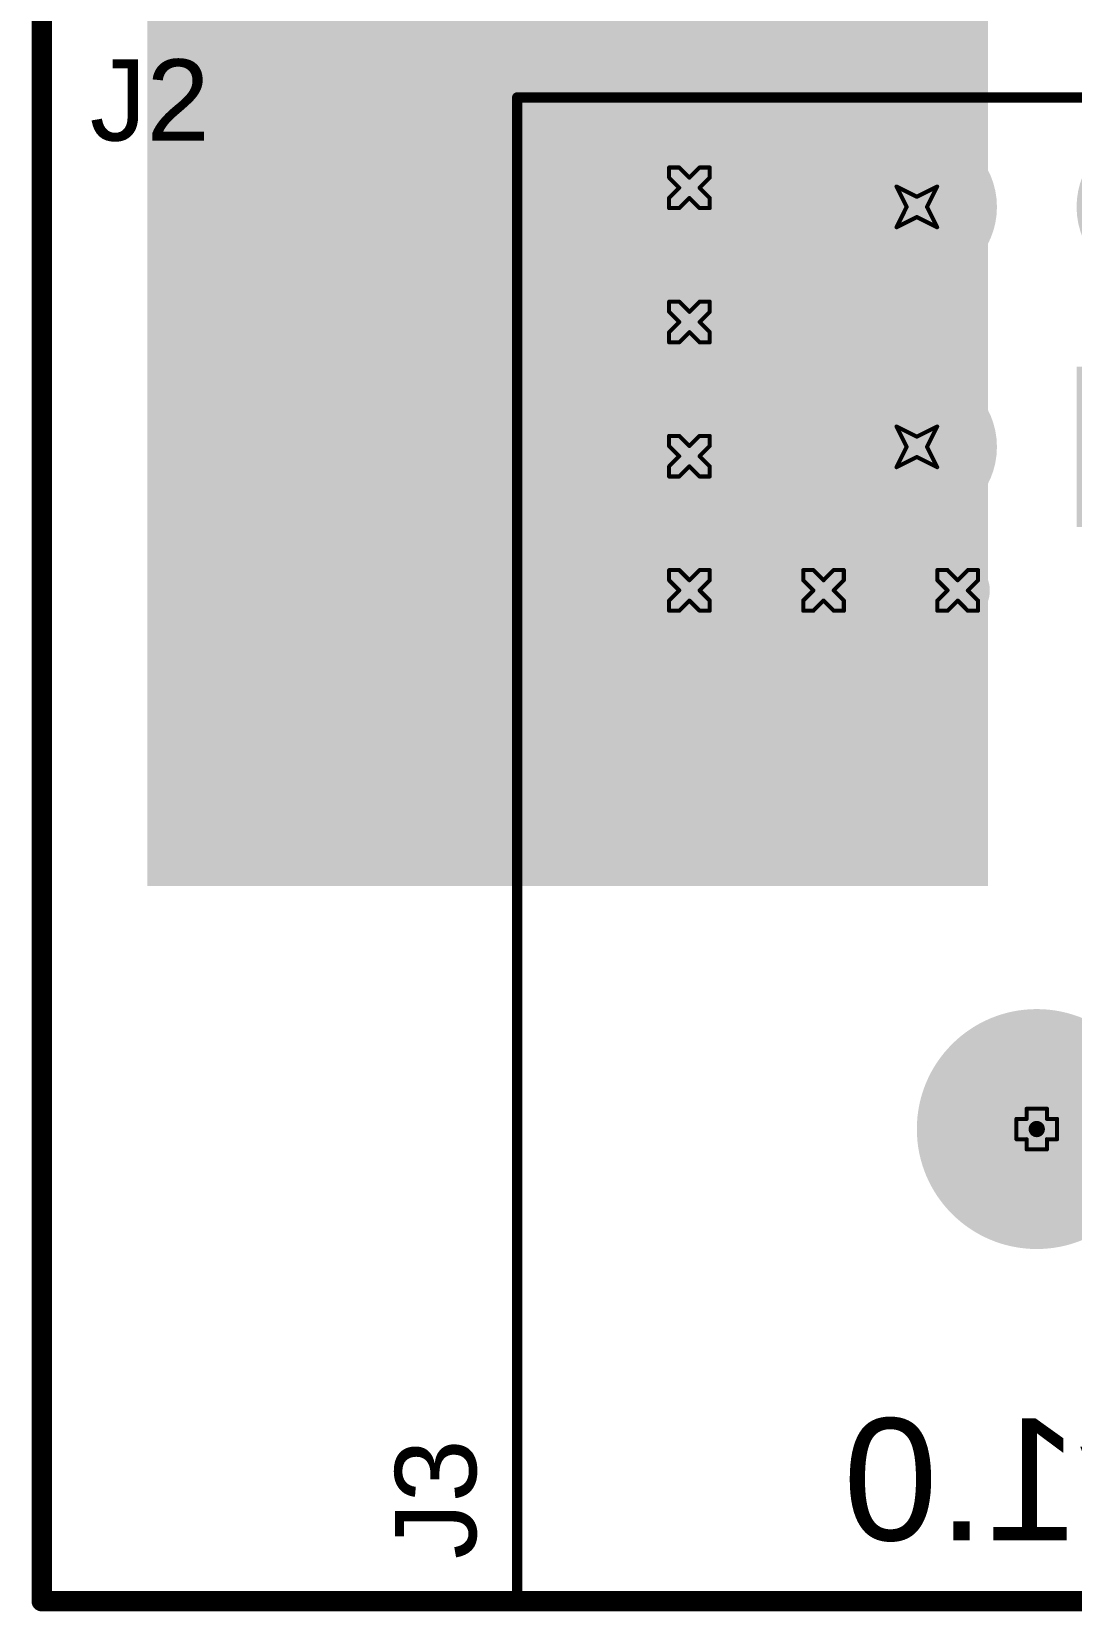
# Model space of a CAD drawing. Header units: inches. Extents: x 0 to 282, y 0 to 91.
# Drawn here: x -0.13 to 12.88, y -0.13 to 19.63 of the extents above; entities that cross this region are included whole.
import ezdxf

# ---------------------------------------------------------------- set-up
doc = ezdxf.new("R2010")
doc.units = ezdxf.units.IN
for name, color, linetype in [('Board Outline', 216, 'Continuous'), ('Bottom Layer', 5, 'Continuous'), ('Bottom Overlay', 54, 'Continuous'), ('Bottom Solder', 6, 'Continuous'), ('Drill Drawing', 1, 'Continuous'), ('Multi-Layer', 9, 'Continuous'), ('Pad Holes', 156, 'Continuous'), ('Top Layer', 1, 'Continuous'), ('Top Overlay', 2, 'Continuous'), ('Top Solder', 216, 'Continuous'), ('Via Holes', 16, 'Continuous')]:
    doc.layers.add(name, color=color, linetype=linetype)
doc.styles.add('Arial', font='', dxfattribs={"height": 0.2})
doc.styles.get('Arial').set_extended_font_data('Arial')

# ---------------------------------------------------------------- blocks, each defined once
blk = doc.blocks.new('0444280401__5')
at = {"layer": 'Bottom Layer'}
h = blk.add_hatch(color=5, dxfattribs=at)
edge = h.paths.add_edge_path()
edge.add_arc((-1.5, 3), 0.9, 0, 360)
h = blk.add_hatch(color=5, dxfattribs=at)
edge = h.paths.add_edge_path()
edge.add_arc((1.5, 3), 0.9, 0, 360)
h = blk.add_hatch(color=5, dxfattribs=at)
edge = h.paths.add_edge_path()
edge.add_arc((-1.5, 0), 0.9, 0, 360)
blk.add_hatch(color=5, dxfattribs=at).paths.add_polyline_path([(0.6, 0.9), (2.4, 0.9), (2.4, -0.9), (0.6, -0.9)])
at = {"layer": 'Bottom Solder'}
h = blk.add_hatch(color=6, dxfattribs=at)
edge = h.paths.add_edge_path()
edge.add_arc((-1.5, 3), 1.002, 0, 360)
h = blk.add_hatch(color=6, dxfattribs=at)
edge = h.paths.add_edge_path()
edge.add_arc((1.5, 3), 1.002, 0, 360)
h = blk.add_hatch(color=6, dxfattribs=at)
edge = h.paths.add_edge_path()
edge.add_arc((-1.5, 0), 1.002, 0, 360)
blk.add_hatch(color=6, dxfattribs=at).paths.add_polyline_path([(0.498, 1.002), (2.502, 1.002), (2.502, -1.002), (0.498, -1.002)])
h = blk.add_hatch(color=6, dxfattribs=at)
edge = h.paths.add_edge_path()
edge.add_arc((0, -8.53), 0.102, 0, 360)
at = {"layer": 'Multi-Layer'}
h = blk.add_hatch(color=9, dxfattribs=at)
edge = h.paths.add_edge_path()
edge.add_arc((-1.5, 3), 0.9, 0, 360)
h = blk.add_hatch(color=9, dxfattribs=at)
edge = h.paths.add_edge_path()
edge.add_arc((1.5, 3), 0.9, 0, 360)
h = blk.add_hatch(color=9, dxfattribs=at)
edge = h.paths.add_edge_path()
edge.add_arc((-1.5, 0), 0.9, 0, 360)
blk.add_hatch(color=9, dxfattribs=at).paths.add_polyline_path([(0.6, 0.9), (2.4, 0.9), (2.4, -0.9), (0.6, -0.9)])
at = {"layer": 'Pad Holes'}
h = blk.add_hatch(color=7, dxfattribs=at)
edge = h.paths.add_edge_path()
edge.add_arc((-1.5, 3), 0.51, 0, 360)
h = blk.add_hatch(color=7, dxfattribs=at)
edge = h.paths.add_edge_path()
edge.add_arc((1.5, 3), 0.51, 0, 360)
h = blk.add_hatch(color=7, dxfattribs=at)
edge = h.paths.add_edge_path()
edge.add_arc((-1.5, 0), 0.51, 0, 360)
h = blk.add_hatch(color=7, dxfattribs=at)
edge = h.paths.add_edge_path()
edge.add_arc((1.5, 0), 0.51, 0, 360)
h = blk.add_hatch(color=7, dxfattribs=at)
edge = h.paths.add_edge_path()
edge.add_arc((0, -8.53), 1.5, 0, 360)
at = {"layer": 'Top Layer'}
h = blk.add_hatch(color=1, dxfattribs=at)
edge = h.paths.add_edge_path()
edge.add_arc((-1.5, 3), 0.9, 0, 360)
h = blk.add_hatch(color=1, dxfattribs=at)
edge = h.paths.add_edge_path()
edge.add_arc((1.5, 3), 0.9, 0, 360)
h = blk.add_hatch(color=1, dxfattribs=at)
edge = h.paths.add_edge_path()
edge.add_arc((-1.5, 0), 0.9, 0, 360)
blk.add_hatch(color=1, dxfattribs=at).paths.add_polyline_path([(0.6, 0.9), (2.4, 0.9), (2.4, -0.9), (0.6, -0.9)])
at = {"layer": 'Top Solder'}
h = blk.add_hatch(color=216, dxfattribs=at)
edge = h.paths.add_edge_path()
edge.add_arc((-1.5, 3), 1.002, 0, 360)
h = blk.add_hatch(color=216, dxfattribs=at)
edge = h.paths.add_edge_path()
edge.add_arc((1.5, 3), 1.002, 0, 360)
h = blk.add_hatch(color=216, dxfattribs=at)
edge = h.paths.add_edge_path()
edge.add_arc((-1.5, 0), 1.002, 0, 360)
blk.add_hatch(color=216, dxfattribs=at).paths.add_polyline_path([(0.498, 1.002), (2.502, 1.002), (2.502, -1.002), (0.498, -1.002)])
h = blk.add_hatch(color=216, dxfattribs=at)
edge = h.paths.add_edge_path()
edge.add_arc((0, -8.53), 0.102, 0, 360)
at = {"layer": 'Top Overlay', "const_width": 0.127}
for points in [[(-6.5, 4.369), (6.5, 4.369)], [(-6.5, -14.43), (-6.5, 4.369)], [(6.5, -14.43), (6.5, 4.369)], [(-6.5, -14.43), (6.5, -14.43)]]:
    blk.add_lwpolyline(points, dxfattribs=at)
at = {"layer": 'Top Overlay', "const_width": 0.0635}
for points in [[(-6.532, 4.369, 1), (-6.468, 4.369, 1)], [(-6.532, 4.369, 1), (-6.468, 4.369, 1)], [(6.468, 4.369, 1), (6.532, 4.369, 1)], [(6.468, 4.369, 1), (6.532, 4.369, 1)], [(-6.532, -14.43, 1), (-6.468, -14.43, 1)], [(-6.532, -14.43, 1), (-6.468, -14.43, 1)], [(6.468, -14.43, 1), (6.532, -14.43, 1)], [(6.468, -14.43, 1), (6.532, -14.43, 1)]]:
    blk.add_lwpolyline(points, format="xyb", close=True, dxfattribs=at)
at = {"layer": 'Top Overlay', "style": 'Arial'}
blk.add_text('1', height=1, rotation=360, dxfattribs=at).set_placement((2.943, -0.435))

msp = doc.modelspace()

# ---------------------------------------------------------------- hatches: boundary and pattern name
at = {"layer": 'Bottom Layer'}
msp.add_hatch(color=5, dxfattribs=at).paths.add_polyline_path([(11.835, 26.238), (1.321, 26.238), (1.321, 8.941), (11.835, 8.941)])
h = msp.add_hatch(color=5, dxfattribs=at)
edge = h.paths.add_edge_path()
edge.add_arc((8.101, 17.673), 0.3, 0, 360)
h = msp.add_hatch(color=5, dxfattribs=at)
edge = h.paths.add_edge_path()
edge.add_arc((8.101, 15.995), 0.3, 0, 360)
h = msp.add_hatch(color=5, dxfattribs=at)
edge = h.paths.add_edge_path()
edge.add_arc((8.101, 14.317), 0.3, 0, 360)
h = msp.add_hatch(color=5, dxfattribs=at)
edge = h.paths.add_edge_path()
edge.add_arc((8.101, 12.639), 0.3, 0, 360)
h = msp.add_hatch(color=5, dxfattribs=at)
edge = h.paths.add_edge_path()
edge.add_arc((9.779, 12.639), 0.3, 0, 360)
h = msp.add_hatch(color=5, dxfattribs=at)
edge = h.paths.add_edge_path()
edge.add_arc((11.457, 12.639), 0.3, 0, 360)
at = {"layer": 'Bottom Solder'}
h = msp.add_hatch(color=6, dxfattribs=at)
edge = h.paths.add_edge_path()
edge.add_arc((8.101, 17.673), 0.402, 0, 360)
h = msp.add_hatch(color=6, dxfattribs=at)
edge = h.paths.add_edge_path()
edge.add_arc((8.101, 15.995), 0.402, 0, 360)
h = msp.add_hatch(color=6, dxfattribs=at)
edge = h.paths.add_edge_path()
edge.add_arc((8.101, 14.317), 0.402, 0, 360)
h = msp.add_hatch(color=6, dxfattribs=at)
edge = h.paths.add_edge_path()
edge.add_arc((8.101, 12.639), 0.402, 0, 360)
h = msp.add_hatch(color=6, dxfattribs=at)
edge = h.paths.add_edge_path()
edge.add_arc((9.779, 12.639), 0.402, 0, 360)
h = msp.add_hatch(color=6, dxfattribs=at)
edge = h.paths.add_edge_path()
edge.add_arc((11.457, 12.639), 0.402, 0, 360)
at = {"layer": 'Top Layer'}
msp.add_hatch(color=1, dxfattribs=at).paths.add_polyline_path([(11.835, 26.238), (1.321, 26.238), (1.321, 8.941), (11.835, 8.941)])
h = msp.add_hatch(color=1, dxfattribs=at)
edge = h.paths.add_edge_path()
edge.add_arc((8.101, 17.673), 0.3, 0, 360)
h = msp.add_hatch(color=1, dxfattribs=at)
edge = h.paths.add_edge_path()
edge.add_arc((8.101, 15.995), 0.3, 0, 360)
h = msp.add_hatch(color=1, dxfattribs=at)
edge = h.paths.add_edge_path()
edge.add_arc((8.101, 14.317), 0.3, 0, 360)
h = msp.add_hatch(color=1, dxfattribs=at)
edge = h.paths.add_edge_path()
edge.add_arc((8.101, 12.639), 0.3, 0, 360)
h = msp.add_hatch(color=1, dxfattribs=at)
edge = h.paths.add_edge_path()
edge.add_arc((9.779, 12.639), 0.3, 0, 360)
h = msp.add_hatch(color=1, dxfattribs=at)
edge = h.paths.add_edge_path()
edge.add_arc((11.457, 12.639), 0.3, 0, 360)
at = {"layer": 'Top Solder'}
h = msp.add_hatch(color=216, dxfattribs=at)
edge = h.paths.add_edge_path()
edge.add_arc((8.101, 17.673), 0.402, 0, 360)
h = msp.add_hatch(color=216, dxfattribs=at)
edge = h.paths.add_edge_path()
edge.add_arc((8.101, 15.995), 0.402, 0, 360)
h = msp.add_hatch(color=216, dxfattribs=at)
edge = h.paths.add_edge_path()
edge.add_arc((8.101, 14.317), 0.402, 0, 360)
h = msp.add_hatch(color=216, dxfattribs=at)
edge = h.paths.add_edge_path()
edge.add_arc((8.101, 12.639), 0.402, 0, 360)
h = msp.add_hatch(color=216, dxfattribs=at)
edge = h.paths.add_edge_path()
edge.add_arc((9.779, 12.639), 0.402, 0, 360)
h = msp.add_hatch(color=216, dxfattribs=at)
edge = h.paths.add_edge_path()
edge.add_arc((11.457, 12.639), 0.402, 0, 360)
at = {"layer": 'Via Holes'}
h = msp.add_hatch(color=7, dxfattribs=at)
edge = h.paths.add_edge_path()
edge.add_arc((8.101, 17.673), 0.15, 0, 360)
h = msp.add_hatch(color=7, dxfattribs=at)
edge = h.paths.add_edge_path()
edge.add_arc((8.101, 15.995), 0.15, 0, 360)
h = msp.add_hatch(color=7, dxfattribs=at)
edge = h.paths.add_edge_path()
edge.add_arc((8.101, 14.317), 0.15, 0, 360)
h = msp.add_hatch(color=7, dxfattribs=at)
edge = h.paths.add_edge_path()
edge.add_arc((8.101, 12.639), 0.15, 0, 360)
h = msp.add_hatch(color=7, dxfattribs=at)
edge = h.paths.add_edge_path()
edge.add_arc((9.779, 12.639), 0.15, 0, 360)
h = msp.add_hatch(color=7, dxfattribs=at)
edge = h.paths.add_edge_path()
edge.add_arc((11.457, 12.639), 0.15, 0, 360)

# ---------------------------------------------------------------- linework, layer by layer
at = {"layer": 'Board Outline', "const_width": 0.254}
for points in [[(0, 0), (0, 37)], [(0, 0), (61, 0)]]:
    msp.add_lwpolyline(points, dxfattribs=at)
at = {"layer": 'Board Outline', "const_width": 0.127}
msp.add_lwpolyline([(-0.064, 0, 1), (0.063, 0, 1)], format="xyb", close=True, dxfattribs=at)
msp.add_lwpolyline([(-0.064, 0, 1), (0.063, 0, 1)], format="xyb", close=True, dxfattribs=at)
at = {"layer": 'Drill Drawing', "const_width": 0.0508}
for points in [[(7.847, 17.8), (7.847, 17.927)], [(7.847, 17.927), (7.974, 17.927)], [(7.847, 17.8), (7.974, 17.673)], [(7.974, 17.927), (8.101, 17.8)], [(8.101, 17.8), (8.228, 17.927)], [(8.228, 17.927), (8.355, 17.927)], [(8.228, 17.673), (8.355, 17.8)], [(8.355, 17.8), (8.355, 17.927)], [(7.847, 17.546), (7.974, 17.673)], [(8.228, 17.673), (8.355, 17.546)], [(10.692, 17.688), (10.946, 17.561)], [(10.692, 17.688), (10.819, 17.434)], [(10.946, 17.561), (11.2, 17.688)], [(11.073, 17.434), (11.2, 17.688)], [(7.847, 17.419), (7.847, 17.546)], [(7.847, 17.419), (7.974, 17.419)], [(7.974, 17.419), (8.101, 17.546)], [(8.101, 17.546), (8.228, 17.419)], [(8.228, 17.419), (8.355, 17.419)], [(8.355, 17.419), (8.355, 17.546)], [(10.692, 17.18), (10.819, 17.434)], [(11.073, 17.434), (11.2, 17.18)], [(10.692, 17.18), (10.946, 17.307)], [(10.946, 17.307), (11.2, 17.18)], [(7.847, 16.122), (7.847, 16.249)], [(7.847, 16.249), (7.974, 16.249)], [(7.974, 16.249), (8.101, 16.122)], [(8.101, 16.122), (8.228, 16.249)], [(8.228, 16.249), (8.355, 16.249)], [(8.355, 16.122), (8.355, 16.249)], [(7.847, 16.122), (7.974, 15.995)], [(7.847, 15.868), (7.974, 15.995)], [(8.228, 15.995), (8.355, 16.122)], [(8.228, 15.995), (8.355, 15.868)], [(7.847, 15.741), (7.847, 15.868)], [(7.974, 15.741), (8.101, 15.868)], [(8.101, 15.868), (8.228, 15.741)], [(8.355, 15.741), (8.355, 15.868)], [(7.847, 15.741), (7.974, 15.741)], [(8.228, 15.741), (8.355, 15.741)], [(10.692, 14.688), (10.946, 14.561)], [(10.692, 14.688), (10.819, 14.434)], [(10.946, 14.561), (11.2, 14.688)], [(11.073, 14.434), (11.2, 14.688)], [(7.847, 14.444), (7.847, 14.571)], [(7.847, 14.571), (7.974, 14.571)], [(7.847, 14.444), (7.974, 14.317)], [(7.974, 14.571), (8.101, 14.444)], [(8.101, 14.444), (8.228, 14.571)], [(8.228, 14.571), (8.355, 14.571)], [(8.228, 14.317), (8.355, 14.444)], [(8.355, 14.444), (8.355, 14.571)], [(10.692, 14.18), (10.819, 14.434)], [(11.073, 14.434), (11.2, 14.18)], [(7.847, 14.19), (7.974, 14.317)], [(8.228, 14.317), (8.355, 14.19)], [(10.692, 14.18), (10.946, 14.307)], [(10.946, 14.307), (11.2, 14.18)], [(7.847, 14.063), (7.847, 14.19)], [(7.847, 14.063), (7.974, 14.063)], [(7.974, 14.063), (8.101, 14.19)], [(8.101, 14.19), (8.228, 14.063)], [(8.228, 14.063), (8.355, 14.063)], [(8.355, 14.063), (8.355, 14.19)], [(7.847, 12.766), (7.847, 12.893)], [(7.847, 12.893), (7.974, 12.893)], [(7.974, 12.893), (8.101, 12.766)], [(8.101, 12.766), (8.228, 12.893)], [(8.228, 12.893), (8.355, 12.893)], [(8.355, 12.766), (8.355, 12.893)], [(9.525, 12.766), (9.525, 12.893)], [(9.525, 12.893), (9.652, 12.893)], [(9.652, 12.893), (9.779, 12.766)], [(9.779, 12.766), (9.906, 12.893)], [(9.906, 12.893), (10.033, 12.893)], [(10.033, 12.766), (10.033, 12.893)], [(11.203, 12.766), (11.203, 12.893)], [(11.203, 12.893), (11.33, 12.893)], [(11.33, 12.893), (11.457, 12.766)], [(11.457, 12.766), (11.584, 12.893)], [(11.584, 12.893), (11.711, 12.893)], [(11.711, 12.766), (11.711, 12.893)], [(7.847, 12.766), (7.974, 12.639)], [(7.847, 12.512), (7.974, 12.639)], [(8.228, 12.639), (8.355, 12.766)], [(8.228, 12.639), (8.355, 12.512)], [(9.525, 12.766), (9.652, 12.639)], [(9.525, 12.512), (9.652, 12.639)], [(9.906, 12.639), (10.033, 12.766)], [(9.906, 12.639), (10.033, 12.512)], [(11.203, 12.766), (11.33, 12.639)], [(11.203, 12.512), (11.33, 12.639)], [(11.584, 12.639), (11.711, 12.766)], [(11.584, 12.639), (11.711, 12.512)], [(7.847, 12.385), (7.847, 12.512)], [(7.974, 12.385), (8.101, 12.512)], [(8.101, 12.512), (8.228, 12.385)], [(8.355, 12.385), (8.355, 12.512)], [(9.525, 12.385), (9.525, 12.512)], [(9.652, 12.385), (9.779, 12.512)], [(9.779, 12.512), (9.906, 12.385)], [(10.033, 12.385), (10.033, 12.512)], [(11.203, 12.385), (11.203, 12.512)], [(11.33, 12.385), (11.457, 12.512)], [(11.457, 12.512), (11.584, 12.385)], [(11.711, 12.385), (11.711, 12.512)], [(7.847, 12.385), (7.974, 12.385)], [(8.228, 12.385), (8.355, 12.385)], [(9.525, 12.385), (9.652, 12.385)], [(9.906, 12.385), (10.033, 12.385)], [(11.203, 12.385), (11.33, 12.385)], [(11.584, 12.385), (11.711, 12.385)], [(12.319, 6.031), (12.319, 6.158)], [(12.319, 6.158), (12.573, 6.158)], [(12.573, 6.031), (12.573, 6.158)], [(12.192, 5.777), (12.192, 6.031)], [(12.192, 6.031), (12.319, 6.031)], [(12.573, 6.031), (12.7, 6.031)], [(12.7, 5.777), (12.7, 6.031)], [(12.192, 5.777), (12.319, 5.777)], [(12.319, 5.65), (12.319, 5.777)], [(12.573, 5.777), (12.7, 5.777)], [(12.573, 5.65), (12.573, 5.777)], [(12.319, 5.65), (12.573, 5.65)]]:
    msp.add_lwpolyline(points, dxfattribs=at)
at = {"layer": 'Drill Drawing', "const_width": 0.0254}
for points in [[(7.835, 17.927, 1), (7.86, 17.927, 1)], [(7.835, 17.927, 1), (7.86, 17.927, 1)], [(7.835, 17.8, 1), (7.86, 17.8, 1)], [(7.835, 17.8, 1), (7.86, 17.8, 1)], [(7.962, 17.927, 1), (7.987, 17.927, 1)], [(7.962, 17.927, 1), (7.987, 17.927, 1)], [(8.089, 17.8, 1), (8.114, 17.8, 1)], [(8.089, 17.8, 1), (8.114, 17.8, 1)], [(8.216, 17.927, 1), (8.241, 17.927, 1)], [(8.216, 17.927, 1), (8.241, 17.927, 1)], [(8.343, 17.927, 1), (8.368, 17.927, 1)], [(8.343, 17.927, 1), (8.368, 17.927, 1)], [(8.343, 17.8, 1), (8.368, 17.8, 1)], [(8.343, 17.8, 1), (8.368, 17.8, 1)], [(7.962, 17.673, 1), (7.987, 17.673, 1)], [(7.962, 17.673, 1), (7.987, 17.673, 1)], [(8.216, 17.673, 1), (8.241, 17.673, 1)], [(8.216, 17.673, 1), (8.241, 17.673, 1)], [(10.679, 17.688, 1), (10.705, 17.688, 1)], [(10.679, 17.688, 1), (10.705, 17.688, 1)], [(10.933, 17.561, 1), (10.959, 17.561, 1)], [(10.933, 17.561, 1), (10.959, 17.561, 1)], [(11.187, 17.688, 1), (11.213, 17.688, 1)], [(11.187, 17.688, 1), (11.213, 17.688, 1)], [(7.835, 17.546, 1), (7.86, 17.546, 1)], [(7.835, 17.546, 1), (7.86, 17.546, 1)], [(7.835, 17.419, 1), (7.86, 17.419, 1)], [(7.835, 17.419, 1), (7.86, 17.419, 1)], [(7.962, 17.419, 1), (7.987, 17.419, 1)], [(7.962, 17.419, 1), (7.987, 17.419, 1)], [(8.089, 17.546, 1), (8.114, 17.546, 1)], [(8.089, 17.546, 1), (8.114, 17.546, 1)], [(8.216, 17.419, 1), (8.241, 17.419, 1)], [(8.216, 17.419, 1), (8.241, 17.419, 1)], [(8.343, 17.546, 1), (8.368, 17.546, 1)], [(8.343, 17.546, 1), (8.368, 17.546, 1)], [(8.343, 17.419, 1), (8.368, 17.419, 1)], [(8.343, 17.419, 1), (8.368, 17.419, 1)], [(10.806, 17.434, 1), (10.832, 17.434, 1)], [(10.806, 17.434, 1), (10.832, 17.434, 1)], [(11.06, 17.434, 1), (11.086, 17.434, 1)], [(11.06, 17.434, 1), (11.086, 17.434, 1)], [(10.679, 17.18, 1), (10.705, 17.18, 1)], [(10.679, 17.18, 1), (10.705, 17.18, 1)], [(10.933, 17.307, 1), (10.959, 17.307, 1)], [(10.933, 17.307, 1), (10.959, 17.307, 1)], [(11.187, 17.18, 1), (11.213, 17.18, 1)], [(11.187, 17.18, 1), (11.213, 17.18, 1)], [(7.835, 16.249, 1), (7.86, 16.249, 1)], [(7.835, 16.249, 1), (7.86, 16.249, 1)], [(7.962, 16.249, 1), (7.987, 16.249, 1)], [(7.962, 16.249, 1), (7.987, 16.249, 1)], [(8.216, 16.249, 1), (8.241, 16.249, 1)], [(8.216, 16.249, 1), (8.241, 16.249, 1)], [(8.343, 16.249, 1), (8.368, 16.249, 1)], [(8.343, 16.249, 1), (8.368, 16.249, 1)], [(7.835, 16.122, 1), (7.86, 16.122, 1)], [(7.835, 16.122, 1), (7.86, 16.122, 1)], [(7.962, 15.995, 1), (7.987, 15.995, 1)], [(7.962, 15.995, 1), (7.987, 15.995, 1)], [(8.089, 16.122, 1), (8.114, 16.122, 1)], [(8.089, 16.122, 1), (8.114, 16.122, 1)], [(8.216, 15.995, 1), (8.241, 15.995, 1)], [(8.216, 15.995, 1), (8.241, 15.995, 1)], [(8.343, 16.122, 1), (8.368, 16.122, 1)], [(8.343, 16.122, 1), (8.368, 16.122, 1)], [(7.835, 15.868, 1), (7.86, 15.868, 1)], [(7.835, 15.868, 1), (7.86, 15.868, 1)], [(8.089, 15.868, 1), (8.114, 15.868, 1)], [(8.089, 15.868, 1), (8.114, 15.868, 1)], [(8.343, 15.868, 1), (8.368, 15.868, 1)], [(8.343, 15.868, 1), (8.368, 15.868, 1)], [(7.835, 15.741, 1), (7.86, 15.741, 1)], [(7.835, 15.741, 1), (7.86, 15.741, 1)], [(7.962, 15.741, 1), (7.987, 15.741, 1)], [(7.962, 15.741, 1), (7.987, 15.741, 1)], [(8.216, 15.741, 1), (8.241, 15.741, 1)], [(8.216, 15.741, 1), (8.241, 15.741, 1)], [(8.343, 15.741, 1), (8.368, 15.741, 1)], [(8.343, 15.741, 1), (8.368, 15.741, 1)], [(10.679, 14.688, 1), (10.705, 14.688, 1)], [(10.679, 14.688, 1), (10.705, 14.688, 1)], [(11.187, 14.688, 1), (11.213, 14.688, 1)], [(11.187, 14.688, 1), (11.213, 14.688, 1)], [(7.835, 14.571, 1), (7.86, 14.571, 1)], [(7.835, 14.571, 1), (7.86, 14.571, 1)], [(7.835, 14.444, 1), (7.86, 14.444, 1)], [(7.835, 14.444, 1), (7.86, 14.444, 1)], [(7.962, 14.571, 1), (7.987, 14.571, 1)], [(7.962, 14.571, 1), (7.987, 14.571, 1)], [(8.089, 14.444, 1), (8.114, 14.444, 1)], [(8.089, 14.444, 1), (8.114, 14.444, 1)], [(8.216, 14.571, 1), (8.241, 14.571, 1)], [(8.216, 14.571, 1), (8.241, 14.571, 1)], [(8.343, 14.571, 1), (8.368, 14.571, 1)], [(8.343, 14.571, 1), (8.368, 14.571, 1)], [(8.343, 14.444, 1), (8.368, 14.444, 1)], [(8.343, 14.444, 1), (8.368, 14.444, 1)], [(10.806, 14.434, 1), (10.832, 14.434, 1)], [(10.806, 14.434, 1), (10.832, 14.434, 1)], [(10.933, 14.561, 1), (10.959, 14.561, 1)], [(10.933, 14.561, 1), (10.959, 14.561, 1)], [(11.06, 14.434, 1), (11.086, 14.434, 1)], [(11.06, 14.434, 1), (11.086, 14.434, 1)], [(7.962, 14.317, 1), (7.987, 14.317, 1)], [(7.962, 14.317, 1), (7.987, 14.317, 1)], [(8.216, 14.317, 1), (8.241, 14.317, 1)], [(8.216, 14.317, 1), (8.241, 14.317, 1)], [(10.933, 14.307, 1), (10.959, 14.307, 1)], [(10.933, 14.307, 1), (10.959, 14.307, 1)], [(7.835, 14.19, 1), (7.86, 14.19, 1)], [(7.835, 14.19, 1), (7.86, 14.19, 1)], [(7.835, 14.063, 1), (7.86, 14.063, 1)], [(7.835, 14.063, 1), (7.86, 14.063, 1)], [(7.962, 14.063, 1), (7.987, 14.063, 1)], [(7.962, 14.063, 1), (7.987, 14.063, 1)], [(8.089, 14.19, 1), (8.114, 14.19, 1)], [(8.089, 14.19, 1), (8.114, 14.19, 1)], [(8.216, 14.063, 1), (8.241, 14.063, 1)], [(8.216, 14.063, 1), (8.241, 14.063, 1)], [(8.343, 14.19, 1), (8.368, 14.19, 1)], [(8.343, 14.19, 1), (8.368, 14.19, 1)], [(8.343, 14.063, 1), (8.368, 14.063, 1)], [(8.343, 14.063, 1), (8.368, 14.063, 1)], [(10.679, 14.18, 1), (10.705, 14.18, 1)], [(10.679, 14.18, 1), (10.705, 14.18, 1)], [(11.187, 14.18, 1), (11.213, 14.18, 1)], [(11.187, 14.18, 1), (11.213, 14.18, 1)], [(7.835, 12.893, 1), (7.86, 12.893, 1)], [(7.835, 12.893, 1), (7.86, 12.893, 1)], [(7.962, 12.893, 1), (7.987, 12.893, 1)], [(7.962, 12.893, 1), (7.987, 12.893, 1)], [(8.216, 12.893, 1), (8.241, 12.893, 1)], [(8.216, 12.893, 1), (8.241, 12.893, 1)], [(8.343, 12.893, 1), (8.368, 12.893, 1)], [(8.343, 12.893, 1), (8.368, 12.893, 1)], [(9.512, 12.893, 1), (9.538, 12.893, 1)], [(9.512, 12.893, 1), (9.538, 12.893, 1)], [(9.639, 12.893, 1), (9.665, 12.893, 1)], [(9.639, 12.893, 1), (9.665, 12.893, 1)], [(9.893, 12.893, 1), (9.919, 12.893, 1)], [(9.893, 12.893, 1), (9.919, 12.893, 1)], [(10.02, 12.893, 1), (10.046, 12.893, 1)], [(10.02, 12.893, 1), (10.046, 12.893, 1)], [(11.19, 12.893, 1), (11.216, 12.893, 1)], [(11.19, 12.893, 1), (11.216, 12.893, 1)], [(11.317, 12.893, 1), (11.343, 12.893, 1)], [(11.317, 12.893, 1), (11.343, 12.893, 1)], [(11.571, 12.893, 1), (11.597, 12.893, 1)], [(11.571, 12.893, 1), (11.597, 12.893, 1)], [(11.698, 12.893, 1), (11.724, 12.893, 1)], [(11.698, 12.893, 1), (11.724, 12.893, 1)], [(7.835, 12.766, 1), (7.86, 12.766, 1)], [(7.835, 12.766, 1), (7.86, 12.766, 1)], [(7.962, 12.639, 1), (7.987, 12.639, 1)], [(7.962, 12.639, 1), (7.987, 12.639, 1)], [(8.089, 12.766, 1), (8.114, 12.766, 1)], [(8.089, 12.766, 1), (8.114, 12.766, 1)], [(8.216, 12.639, 1), (8.241, 12.639, 1)], [(8.216, 12.639, 1), (8.241, 12.639, 1)], [(8.343, 12.766, 1), (8.368, 12.766, 1)], [(8.343, 12.766, 1), (8.368, 12.766, 1)], [(9.512, 12.766, 1), (9.538, 12.766, 1)], [(9.512, 12.766, 1), (9.538, 12.766, 1)], [(9.639, 12.639, 1), (9.665, 12.639, 1)], [(9.639, 12.639, 1), (9.665, 12.639, 1)], [(9.766, 12.766, 1), (9.792, 12.766, 1)], [(9.766, 12.766, 1), (9.792, 12.766, 1)], [(9.893, 12.639, 1), (9.919, 12.639, 1)], [(9.893, 12.639, 1), (9.919, 12.639, 1)], [(10.02, 12.766, 1), (10.046, 12.766, 1)], [(10.02, 12.766, 1), (10.046, 12.766, 1)], [(11.19, 12.766, 1), (11.216, 12.766, 1)], [(11.19, 12.766, 1), (11.216, 12.766, 1)], [(11.317, 12.639, 1), (11.343, 12.639, 1)], [(11.317, 12.639, 1), (11.343, 12.639, 1)], [(11.444, 12.766, 1), (11.47, 12.766, 1)], [(11.444, 12.766, 1), (11.47, 12.766, 1)], [(11.571, 12.639, 1), (11.597, 12.639, 1)], [(11.571, 12.639, 1), (11.597, 12.639, 1)], [(11.698, 12.766, 1), (11.724, 12.766, 1)], [(11.698, 12.766, 1), (11.724, 12.766, 1)], [(7.835, 12.512, 1), (7.86, 12.512, 1)], [(7.835, 12.512, 1), (7.86, 12.512, 1)], [(8.089, 12.512, 1), (8.114, 12.512, 1)], [(8.089, 12.512, 1), (8.114, 12.512, 1)], [(8.343, 12.512, 1), (8.368, 12.512, 1)], [(8.343, 12.512, 1), (8.368, 12.512, 1)], [(9.512, 12.512, 1), (9.538, 12.512, 1)], [(9.512, 12.512, 1), (9.538, 12.512, 1)], [(9.766, 12.512, 1), (9.792, 12.512, 1)], [(9.766, 12.512, 1), (9.792, 12.512, 1)], [(10.02, 12.512, 1), (10.046, 12.512, 1)], [(10.02, 12.512, 1), (10.046, 12.512, 1)], [(11.19, 12.512, 1), (11.216, 12.512, 1)], [(11.19, 12.512, 1), (11.216, 12.512, 1)], [(11.444, 12.512, 1), (11.47, 12.512, 1)], [(11.444, 12.512, 1), (11.47, 12.512, 1)], [(11.698, 12.512, 1), (11.724, 12.512, 1)], [(11.698, 12.512, 1), (11.724, 12.512, 1)], [(7.835, 12.385, 1), (7.86, 12.385, 1)], [(7.835, 12.385, 1), (7.86, 12.385, 1)], [(7.962, 12.385, 1), (7.987, 12.385, 1)], [(7.962, 12.385, 1), (7.987, 12.385, 1)], [(8.216, 12.385, 1), (8.241, 12.385, 1)], [(8.216, 12.385, 1), (8.241, 12.385, 1)], [(8.343, 12.385, 1), (8.368, 12.385, 1)], [(8.343, 12.385, 1), (8.368, 12.385, 1)], [(9.512, 12.385, 1), (9.538, 12.385, 1)], [(9.512, 12.385, 1), (9.538, 12.385, 1)], [(9.639, 12.385, 1), (9.665, 12.385, 1)], [(9.639, 12.385, 1), (9.665, 12.385, 1)], [(9.893, 12.385, 1), (9.919, 12.385, 1)], [(9.893, 12.385, 1), (9.919, 12.385, 1)], [(10.02, 12.385, 1), (10.046, 12.385, 1)], [(10.02, 12.385, 1), (10.046, 12.385, 1)], [(11.19, 12.385, 1), (11.216, 12.385, 1)], [(11.19, 12.385, 1), (11.216, 12.385, 1)], [(11.317, 12.385, 1), (11.343, 12.385, 1)], [(11.317, 12.385, 1), (11.343, 12.385, 1)], [(11.571, 12.385, 1), (11.597, 12.385, 1)], [(11.571, 12.385, 1), (11.597, 12.385, 1)], [(11.698, 12.385, 1), (11.724, 12.385, 1)], [(11.698, 12.385, 1), (11.724, 12.385, 1)], [(12.306, 6.158, 1), (12.332, 6.158, 1)], [(12.306, 6.158, 1), (12.332, 6.158, 1)], [(12.56, 6.158, 1), (12.586, 6.158, 1)], [(12.56, 6.158, 1), (12.586, 6.158, 1)], [(12.179, 6.031, 1), (12.205, 6.031, 1)], [(12.179, 6.031, 1), (12.205, 6.031, 1)], [(12.306, 6.031, 1), (12.332, 6.031, 1)], [(12.306, 6.031, 1), (12.332, 6.031, 1)], [(12.56, 6.031, 1), (12.586, 6.031, 1)], [(12.56, 6.031, 1), (12.586, 6.031, 1)], [(12.687, 6.031, 1), (12.713, 6.031, 1)], [(12.687, 6.031, 1), (12.713, 6.031, 1)], [(12.179, 5.777, 1), (12.205, 5.777, 1)], [(12.179, 5.777, 1), (12.205, 5.777, 1)], [(12.306, 5.777, 1), (12.332, 5.777, 1)], [(12.306, 5.777, 1), (12.332, 5.777, 1)], [(12.56, 5.777, 1), (12.586, 5.777, 1)], [(12.56, 5.777, 1), (12.586, 5.777, 1)], [(12.687, 5.777, 1), (12.713, 5.777, 1)], [(12.687, 5.777, 1), (12.713, 5.777, 1)], [(12.306, 5.65, 1), (12.332, 5.65, 1)], [(12.306, 5.65, 1), (12.332, 5.65, 1)], [(12.56, 5.65, 1), (12.586, 5.65, 1)], [(12.56, 5.65, 1), (12.586, 5.65, 1)]]:
    msp.add_lwpolyline(points, format="xyb", close=True, dxfattribs=at)

# ---------------------------------------------------------------- block references
msp.add_blockref('0444280401__5', (12.446, 14.434))

# ---------------------------------------------------------------- texts
at = {"layer": 'Bottom Overlay', "style": 'Arial', "text_generation_flag": 2}
msp.add_text('Rev-v1.0', height=1.524, dxfattribs=at).set_placement((18.542, 0.762))
at = {"layer": 'Top Overlay', "style": 'Arial'}
msp.add_text('J2', height=1.016, dxfattribs=at).set_placement((0.601, 18.263))
msp.add_text('J3', height=1.016, rotation=90, dxfattribs=at).set_placement((5.435, 0.525))

doc.saveas('drawing.dxf')
